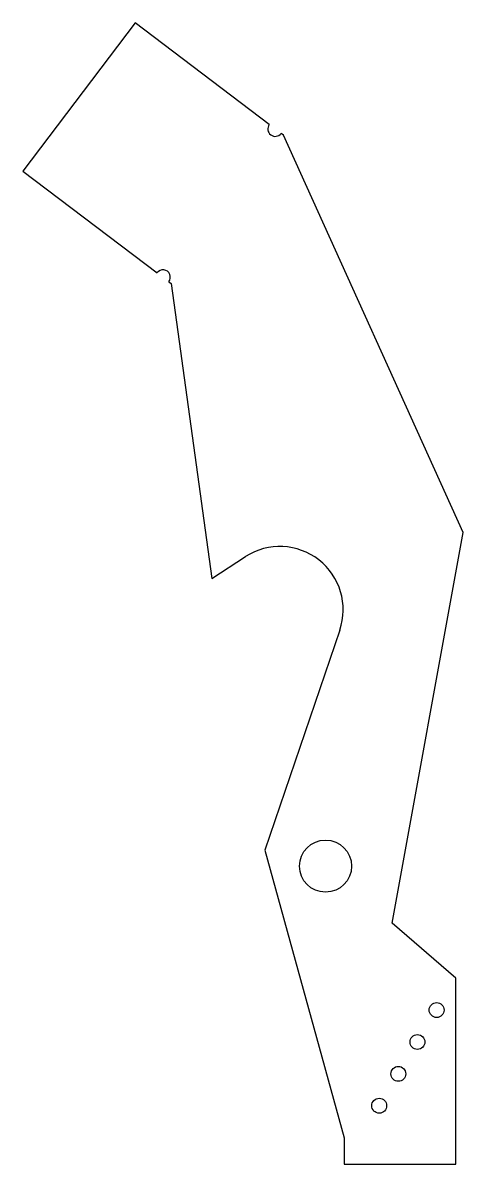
# Model space of a CAD drawing. Header units: millimetres. Extents: x -81 to 37, y -80 to 227.
import ezdxf

# ---------------------------------------------------------------- set-up
doc = ezdxf.new("R2010")
doc.units = ezdxf.units.MM

msp = doc.modelspace()

# ---------------------------------------------------------------- linework, layer by layer
at = {"color": 7, "linetype": 'Continuous', "lineweight": 25}
for p, q in [((-51.18, 226.69), (-81.37, 186.83)), ((-15.11, 199.36), (-51.18, 226.69)), ((-11.33, 196.5), (-11.92, 196.95)), ((37, 89.67), (-11.33, 196.5)), ((-81.37, 186.83), (-45.3, 159.51)), ((-42.11, 157.09), (-41.52, 156.64)), ((-41.52, 156.64), (-30.57, 77.32)), ((17.95, -15.29), (37, 89.67)), ((-30.57, 77.32), (-21.47, 83.2)), ((3.84, 63.44), (-16.3, 4.28)), ((-16.3, 4.28), (5, -72.99)), ((35, -30.11), (17.95, -15.29)), ((35, -80.11), (35, -30.11)), ((5, -72.99), (5, -80.11)), ((5, -80.11), (35, -80.11))]:
    msp.add_line(p, q, dxfattribs=at)
for centre, radius in [((0, 0), 7), ((29.86, -38.68), 2), ((24.71, -47.26), 2), ((19.57, -55.83), 2), ((14.42, -64.41), 2)]:
    msp.add_circle(centre, radius, dxfattribs=at)
for centre, radius, start, end in [((-13.52, 198.16), 2, 142.8567, 322.8567), ((-43.71, 158.3), 2, 322.8567, 142.8567), ((-12.25, 68.92), 17, 341.1961, 122.8567)]:
    msp.add_arc(centre, radius, start, end, dxfattribs=at)

doc.saveas('drawing.dxf')
